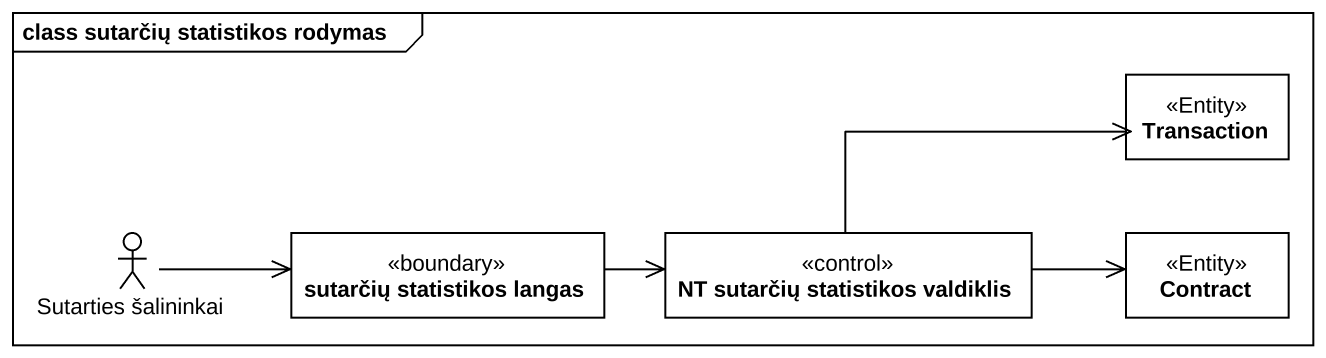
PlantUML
@startuml
mainframe class sutarčių statistikos rodymas
allowmixing
hide circle
hide empty members
class Transaction <<Entity>>
actor "Sutarties šalininkai" as Sutarties_šalininkai
class "sutarčių statistikos langas" as sutarčių_statistikos_langas <<boundary>>
class "NT sutarčių statistikos valdiklis" as NT_sutarčių_statistikos <<control>>
class Contract <<Entity>>
Sutarties_šalininkai -right-> sutarčių_statistikos_langas
sutarčių_statistikos_langas -right-> NT_sutarčių_statistikos
NT_sutarčių_statistikos -right-> Transaction
NT_sutarčių_statistikos -right-> Contract
@enduml
